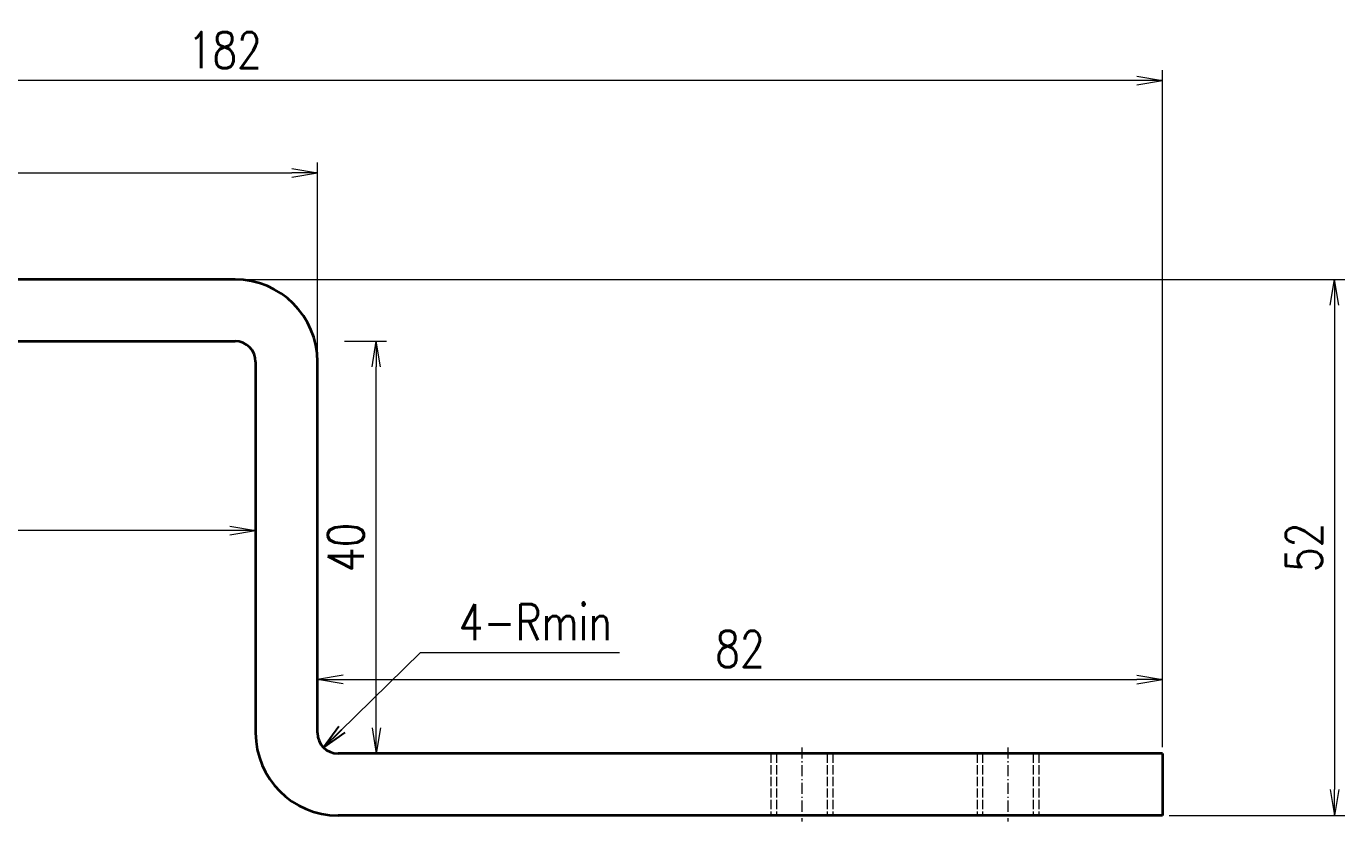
# Model space of a CAD drawing. Header units: millimetres. Extents: x 1333 to 359964, y -52803 to -5704.
# Drawn here: x 176862.9 to 176990.8, y -26327.1 to -26249.9 of the extents above; entities that cross this region are included whole.
import ezdxf

# ---------------------------------------------------------------- set-up
doc = ezdxf.new("R2010")
doc.units = ezdxf.units.MM
doc.header["$LTSCALE"] = 0.5
for name, pattern in [('AM_ISO02W050x2', [3.75, 3, -0.75]), ('AM_ISO08W050x2', [9, 6, -0.75, 1.5, -0.75]), ('DASHDOT', [18.5, 12, -3, 0.5, -3]), ('DASHED', [15, 12, -3])]:
    doc.linetypes.add(name, pattern=pattern)
for name, color, linetype, lineweight in [('中心线', 2, 'AM_ISO08W050x2', 18), ('标注线', 3, 'Continuous', 18), ('粗实线', 7, 'Continuous', 35), ('虚线', 1, 'AM_ISO02W050x2', 18)]:
    doc.layers.add(name, color=color, linetype=linetype, lineweight=lineweight)
doc.styles.add('DIM', font='romans.shx', dxfattribs={"width": 0.8, "bigfont": 'bigfont.shx'})
doc.dimstyles.new('DEH 1-1', dxfattribs={"dimtxt": 3.5, "dimasz": 2.5, "dimexe": 1, "dimexo": 0.625, "dimgap": 1.2, "dimtad": 1, "dimtoh": 1, "dimdsep": 46, "dimtxsty": 'DIM', "dimblk": 'OPEN', "dimcen": 0, "dimclrd": 8, "dimclre": 8, "dimclrt": 2, "dimazin": 2, "dimtfac": 0.5, "dimtmove": 0, "dimatfit": 3, "dimldrblk": 'OPEN', "dimfxl": 0, "dimtolj": 2, "dimlwd": 18, "dimlwe": 18, "dimarcsym": 0})
doc.dimstyles.new('DEH 1-1$0', dxfattribs={"dimtxt": 3.5, "dimasz": 2.5, "dimexe": 1, "dimexo": 0.625, "dimgap": 1.2, "dimtad": 1, "dimzin": 9, "dimdsep": 46, "dimtxsty": 'DIM', "dimblk": 'OPEN', "dimcen": 0, "dimclrd": 8, "dimclre": 8, "dimclrt": 2, "dimazin": 2, "dimtfac": 0.5, "dimtmove": 0, "dimatfit": 3, "dimldrblk": 'OPEN', "dimfxl": 0, "dimtolj": 2, "dimlwd": 18, "dimlwe": 18, "dimarcsym": 0})

# ---------------------------------------------------------------- blocks, each defined once
blk = doc.blocks.new('_Open')
at = {"color": 0, "linetype": 'ByBlock', "lineweight": -2}
for p, q in [((-1, 0.167), (0, 0)), ((-1, -0.167), (0, 0)), ((0, 0), (-1, 0))]:
    blk.add_line(p, q, dxfattribs=at)
blk = doc.blocks.new('*D260')
at = {"layer": 'Defpoints', "color": 0, "transparency": 16777216}
for p in [(176891.1, -26264.15), (176809.1, -26282.48), (176891.1, -26282.48)]:
    blk.add_point(p, dxfattribs=at)
at = {"layer": '标注线', "color": 8, "lineweight": 18, "transparency": 16777216}
for p, q in [((176809.1, -26281.86), (176809.1, -26263.15)), ((176891.1, -26281.86), (176891.1, -26263.15)), ((176811.6, -26264.15), (176888.6, -26264.15))]:
    blk.add_line(p, q, dxfattribs=at)
at = {"layer": '标注线', "color": 8, "lineweight": 18, "transparency": 16777216, "xscale": 2.5, "yscale": 2.5, "zscale": 2.5, "rotation": 180}
blk.add_blockref('_Open', (176809.1, -26264.15), dxfattribs=at)
at = {"layer": '标注线', "color": 8, "lineweight": 18, "transparency": 16777216, "xscale": 2.5, "yscale": 2.5, "zscale": 2.5}
blk.add_blockref('_Open', (176891.1, -26264.15), dxfattribs=at)
at = {"layer": '标注线', "color": 2, "transparency": 16777216, "insert": (176850.1, -26261.2), "char_height": 3.5, "attachment_point": 5, "style": 'DIM'}
blk.add_mtext('\\A2;82', dxfattribs=at)
blk = doc.blocks.new('*D261')
at = {"layer": 'Defpoints', "color": 0, "transparency": 16777216}
for p in [(176791.1, -26255.19), (176791.1, -26303.86), (176973.1, -26320.48)]:
    blk.add_point(p, dxfattribs=at)
at = {"layer": '标注线', "color": 8, "lineweight": 18, "transparency": 16777216}
for p, q in [((176791.1, -26303.23), (176791.1, -26254.19)), ((176973.1, -26319.86), (176973.1, -26254.19)), ((176970.6, -26255.19), (176793.6, -26255.19))]:
    blk.add_line(p, q, dxfattribs=at)
at = {"layer": '标注线', "color": 8, "lineweight": 18, "transparency": 16777216, "xscale": 2.5, "yscale": 2.5, "zscale": 2.5, "rotation": 180}
blk.add_blockref('_Open', (176791.1, -26255.19), dxfattribs=at)
at = {"layer": '标注线', "color": 8, "lineweight": 18, "transparency": 16777216, "xscale": 2.5, "yscale": 2.5, "zscale": 2.5}
blk.add_blockref('_Open', (176973.1, -26255.19), dxfattribs=at)
at = {"layer": '标注线', "color": 2, "transparency": 16777216, "insert": (176882.1, -26252.24), "char_height": 3.5, "attachment_point": 5, "style": 'DIM'}
blk.add_mtext('\\A2;182', dxfattribs=at)
blk = doc.blocks.new('*D262')
at = {"layer": 'Defpoints', "color": 0, "transparency": 16777216}
for p in [(176883.1, -26274.48), (176973.1, -26326.48), (176989.77, -26326.48)]:
    blk.add_point(p, dxfattribs=at)
at = {"layer": '标注线', "color": 8, "lineweight": 18, "transparency": 16777216}
for p, q in [((176883.73, -26274.48), (176990.77, -26274.48)), ((176989.77, -26276.98), (176989.77, -26323.98)), ((176973.73, -26326.48), (176990.77, -26326.48))]:
    blk.add_line(p, q, dxfattribs=at)
at = {"layer": '标注线', "color": 8, "lineweight": 18, "transparency": 16777216, "xscale": 2.5, "yscale": 2.5, "zscale": 2.5}
for p, rotation in [((176989.77, -26274.48), 90), ((176989.77, -26326.48), 270)]:
    blk.add_blockref('_Open', p, dxfattribs=dict(at, rotation=rotation))
at = {"layer": '标注线', "color": 2, "transparency": 16777216, "insert": (176986.82, -26300.48), "char_height": 3.5, "attachment_point": 5, "rotation": 90, "style": 'DIM'}
blk.add_mtext('\\A2;52', dxfattribs=at)
blk = doc.blocks.new('*D490')
at = {"layer": 'Defpoints', "color": 0, "transparency": 16777216}
for p in [(176817.1, -26282.48), (176885.1, -26282.48), (176817.1, -26298.84)]:
    blk.add_point(p, dxfattribs=at)
at = {"layer": '标注线', "color": 8, "lineweight": 18, "transparency": 16777216}
for p, q in [((176817.1, -26283.11), (176817.1, -26299.84)), ((176885.1, -26283.11), (176885.1, -26299.84)), ((176882.6, -26298.84), (176819.6, -26298.84))]:
    blk.add_line(p, q, dxfattribs=at)
at = {"layer": '标注线', "color": 8, "lineweight": 18, "transparency": 16777216, "xscale": 2.5, "yscale": 2.5, "zscale": 2.5, "rotation": 180}
blk.add_blockref('_Open', (176817.1, -26298.84), dxfattribs=at)
at = {"layer": '标注线', "color": 8, "lineweight": 18, "transparency": 16777216, "xscale": 2.5, "yscale": 2.5, "zscale": 2.5}
blk.add_blockref('_Open', (176885.1, -26298.84), dxfattribs=at)
at = {"layer": '标注线', "color": 2, "transparency": 16777216, "insert": (176851.1, -26295.89), "char_height": 3.5, "attachment_point": 5, "style": 'DIM'}
blk.add_mtext('\\A2;68', dxfattribs=at)
blk = doc.blocks.new('*D491')
at = {"layer": 'Defpoints', "color": 0, "transparency": 16777216}
for p in [(176893.1, -26280.48), (176896.81, -26280.48), (176893.1, -26320.48)]:
    blk.add_point(p, dxfattribs=at)
at = {"layer": '标注线', "color": 8, "lineweight": 18, "transparency": 16777216}
for p, q in [((176893.73, -26280.48), (176897.81, -26280.48)), ((176896.81, -26317.98), (176896.81, -26282.98)), ((176893.73, -26320.48), (176897.81, -26320.48))]:
    blk.add_line(p, q, dxfattribs=at)
at = {"layer": '标注线', "color": 8, "lineweight": 18, "transparency": 16777216, "xscale": 2.5, "yscale": 2.5, "zscale": 2.5}
for p, rotation in [((176896.81, -26280.48), 90), ((176896.81, -26320.48), 270)]:
    blk.add_blockref('_Open', p, dxfattribs=dict(at, rotation=rotation))
at = {"layer": '标注线', "color": 2, "transparency": 16777216, "insert": (176893.86, -26300.48), "char_height": 3.5, "attachment_point": 5, "rotation": 90, "style": 'DIM'}
blk.add_mtext('\\A2;40', dxfattribs=at)
blk = doc.blocks.new('*D492')
at = {"layer": 'Defpoints', "color": 0, "transparency": 16777216}
for p in [(176973.1, -26313.29), (176891.1, -26318.48), (176973.1, -26318.48)]:
    blk.add_point(p, dxfattribs=at)
at = {"layer": '标注线', "color": 8, "lineweight": 18, "transparency": 16777216}
for p, q in [((176891.1, -26317.86), (176891.1, -26312.29)), ((176973.1, -26317.86), (176973.1, -26312.29)), ((176893.6, -26313.29), (176970.6, -26313.29))]:
    blk.add_line(p, q, dxfattribs=at)
at = {"layer": '标注线', "color": 8, "lineweight": 18, "transparency": 16777216, "xscale": 2.5, "yscale": 2.5, "zscale": 2.5, "rotation": 180}
blk.add_blockref('_Open', (176891.1, -26313.29), dxfattribs=at)
at = {"layer": '标注线', "color": 8, "lineweight": 18, "transparency": 16777216, "xscale": 2.5, "yscale": 2.5, "zscale": 2.5}
blk.add_blockref('_Open', (176973.1, -26313.29), dxfattribs=at)
at = {"layer": '标注线', "color": 2, "transparency": 16777216, "insert": (176932.1, -26310.34), "char_height": 3.5, "attachment_point": 5, "style": 'DIM'}
blk.add_mtext('\\A2;82', dxfattribs=at)

msp = doc.modelspace()

# ---------------------------------------------------------------- linework, layer by layer
at = {"layer": '中心线', "linetype": 'DASHDOT', "lineweight": 13, "ltscale": 0.180015}
for p, q in [((176938.1, -26319.884), (176938.1, -26327.085)), ((176958.1, -26319.884), (176958.1, -26327.085))]:
    msp.add_line(p, q, dxfattribs=at)
at = {"layer": '粗实线', "lineweight": 35}
for p, q in [((176883.1, -26274.484), (176817.1, -26274.484)), ((176817.1, -26280.484), (176883.1, -26280.484)), ((176885.1, -26282.484), (176885.1, -26318.484)), ((176891.1, -26318.484), (176891.1, -26282.484)), ((176973.1, -26320.484), (176893.1, -26320.484)), ((176973.1, -26326.484), (176893.1, -26326.484))]:
    msp.add_line(p, q, dxfattribs=at)
at = {"layer": '粗实线', "lineweight": 35, "ltscale": 0.15}
msp.add_line((176973.1, -26320.484), (176973.1, -26326.484), dxfattribs=at)
at = {"layer": '粗实线', "lineweight": 35}
for centre, radius, start, end in [((176883.1, -26282.484), 8, 0, 90), ((176883.1, -26282.484), 2, 0, 90), ((176893.1, -26318.484), 8, 180, 270), ((176893.1, -26318.484), 2, 180, 270)]:
    msp.add_arc(centre, radius, start, end, dxfattribs=at)
at = {"layer": '虚线', "linetype": 'DASHED', "lineweight": 13, "ltscale": 0.15}
for p, q in [((176935.1, -26320.484), (176935.1, -26326.484)), ((176935.642, -26320.484), (176935.642, -26326.484)), ((176940.559, -26320.484), (176940.559, -26326.484)), ((176941.1, -26320.484), (176941.1, -26326.484)), ((176955.1, -26320.484), (176955.1, -26326.484)), ((176955.642, -26320.484), (176955.642, -26326.484)), ((176960.559, -26320.484), (176960.559, -26326.484)), ((176961.1, -26320.484), (176961.1, -26326.484))]:
    msp.add_line(p, q, dxfattribs=at)

# ---------------------------------------------------------------- texts
at = {"layer": '标注线', "color": 2, "insert": (176904.799, -26309.478), "char_height": 3.5, "attachment_point": 7, "style": 'DIM'}
msp.add_mtext('4-\\A2;Rmin', dxfattribs=at)

# ---------------------------------------------------------------- dimensions: what is measured, and where the dimension line sits
at = {"layer": '标注线'}
for base, p1, p2, picture, middle in [((176791.1, -26255.187), (176973.1, -26320.484), (176791.1, -26303.859), '*D261', (176882.1, -26252.237)), ((176891.1, -26264.149), (176809.1, -26282.484), (176891.1, -26282.484), '*D260', (176850.1, -26261.199)), ((176817.1, -26298.836), (176885.1, -26282.484), (176817.1, -26282.484), '*D490', (176851.1, -26295.886)), ((176973.1, -26313.291), (176891.1, -26318.484), (176973.1, -26318.484), '*D492', (176932.1, -26310.341))]:
    dim = msp.add_linear_dim(base=base, p1=p1, p2=p2, dimstyle='DEH 1-1$0', dxfattribs=at)
    dim.commit()
    dim.dimension.update_dxf_attribs({"geometry": picture, "text_midpoint": middle})
for base, p1, p2, picture, middle in [((176989.765, -26326.484), (176883.1, -26274.484), (176973.1, -26326.484), '*D262', (176986.815, -26300.484)), ((176896.81, -26280.484), (176893.1, -26320.484), (176893.1, -26280.484), '*D491', (176893.86, -26300.484))]:
    dim = msp.add_linear_dim(base=base, p1=p1, p2=p2, angle=90, dimstyle='DEH 1-1$0', dxfattribs=at)
    dim.commit()
    dim.dimension.update_dxf_attribs({"geometry": picture, "text_midpoint": middle})

# ---------------------------------------------------------------- leaders
at = {"layer": '标注线', "annotation_type": 0, "has_hookline": 1, "hookline_direction": 0, "text_width": 15.6}
msp.add_leader([(176891.686, -26319.899), (176901.099, -26310.678), (176903.599, -26310.678)], dimstyle='DEH 1-1', override={"dimgap": 1.2, "dimtad": 1}, dxfattribs=at)

doc.saveas('drawing.dxf')
